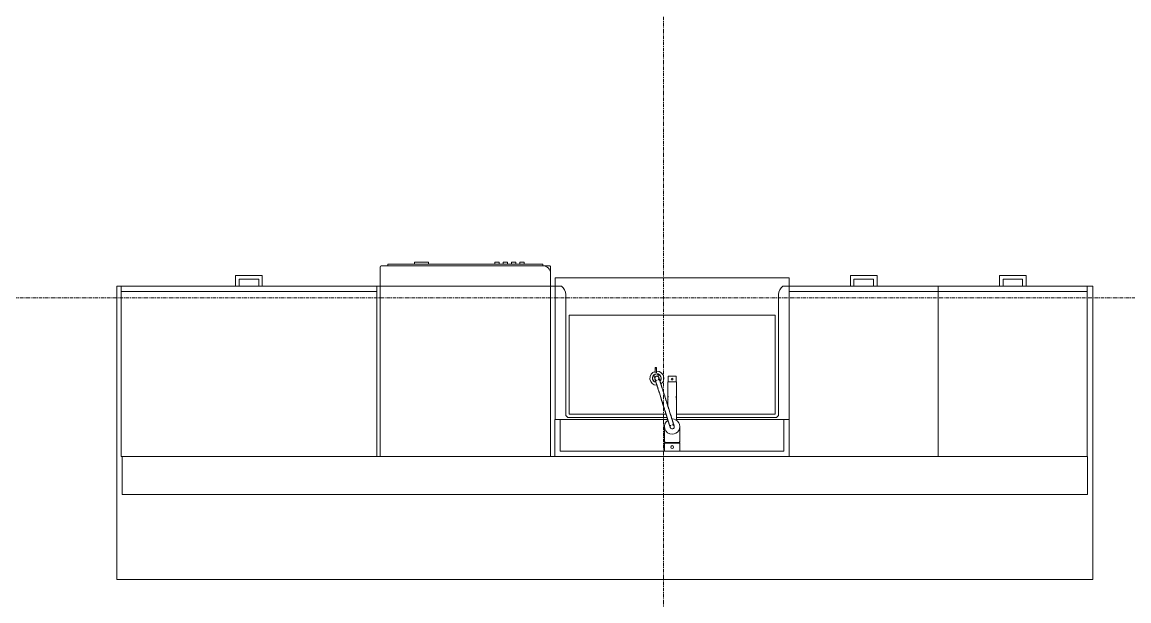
# Model space of a CAD drawing. Header units: inches. Extents: x -4235 to -464, y 9767 to 12347.
# Drawn here: x -2263.7 to -2107.7, y 10124.4 to 10206 of the extents above; entities that cross this region are included whole.
import ezdxf

# ---------------------------------------------------------------- set-up
doc = ezdxf.new("R2010")
doc.units = ezdxf.units.IN
doc.header["$MEASUREMENT"] = 0
doc.linetypes.add('Grid Line 1_2_', pattern=[0.875, 0.5, -0.125, 0.125, -0.125])
for name, color, linetype, lineweight in [('0-1', 170, 'Continuous', 5), ('0-2', 10, 'Continuous', 9), ('A-WALL-3', 10, 'Continuous', 9), ('A-WALL-4', 254, 'Continuous', 9), ('A-WALL-6', 113, 'Continuous', 9), ('P-SANR-FIXT-1', 7, 'Continuous', 9), ('P-SANR-FIXT-2', 254, 'Continuous', 9), ('Q-CASE-1', 254, 'Continuous', 9), ('Q-CASE-2', 7, 'Continuous', 9), ('Q-CASE-4', 10, 'Continuous', 9), ('Q-SPCQ-1', 7, 'Continuous', 9), ('Q-SPCQ-2', 10, 'Continuous', 9), ('Q-SPCQ-3', 254, 'Continuous', 9), ('S-GRID-1', 1, 'Grid Line 1_2_', 9)]:
    doc.layers.add(name, color=color, linetype=linetype, lineweight=lineweight)

# ---------------------------------------------------------------- blocks, each defined once
blk = doc.blocks.new('Dishwasher_15404 - 34_ counter-V240-BACKGROUND - 3RD FLOOR')
at = {"layer": 'Q-SPCQ-1'}
for p, q in [((26.68, 0), (24, 0)), ((26.87, -22.93), (26.87, -0.2)), ((27.12, -1.09), (26.87, -1.09)), ((27.12, -1.09), (27.12, -22.91)), ((27.37, -4.82), (27.12, -4.82)), ((27.37, -4.82), (27.37, -5.81)), ((27.37, -5.81), (27.37, -6.79)), ((27.12, -6.79), (27.37, -6.79)), ((27.37, -16.15), (27.12, -16.15)), ((27.12, -16.74), (27.37, -16.74)), ((27.37, -16.15), (27.37, -16.74)), ((27.37, -17.33), (27.12, -17.33)), ((27.12, -17.92), (27.37, -17.92)), ((27.37, -18.51), (27.12, -18.51)), ((27.37, -17.33), (27.37, -17.92)), ((27.37, -18.51), (27.37, -19.1)), ((27.12, -19.1), (27.37, -19.1)), ((27.37, -19.69), (27.12, -19.69)), ((27.37, -19.69), (27.37, -20.28)), ((27.12, -20.28), (27.37, -20.28)), ((27.12, -22.91), (26.87, -22.91)), ((26.87, -23.8), (26.87, -22.93)), ((24, -24), (25.8, -24)), ((25.8, -24), (26.68, -24))]:
    blk.add_line(p, q, dxfattribs=at)
for centre, radius, start, end in [((26.68, -0.2), 0.197, 360, 90), ((26.68, -0.2), 0.197, 15, 90), ((25.8, -22.93), 1.07, 270, 0), ((26.68, -23.8), 0.197, 270, 0)]:
    blk.add_arc(centre, radius, start, end, dxfattribs=at)
at = {"layer": 'Q-SPCQ-2'}
blk.add_line((0, 0), (0, -24), dxfattribs=at)
blk.add_line((0, 0), (0, -24), dxfattribs=at)
blk.add_line((0, 0), (0, -24), dxfattribs=at)
blk.add_line((0, 0), (0, -24), dxfattribs=at)
at = {"layer": 'Q-SPCQ-3'}
for p, q in [((24, 0), (0, 0)), ((0, -24), (24, -24))]:
    blk.add_line(p, q, dxfattribs=at)
blk = doc.blocks.new('Vanity Cabinet-Double Door - 33_-V247-BACKGROUND - 3RD FLOOR')
at = {"layer": 'Q-CASE-1'}
for p, q in [((-15.76, -5.17), (-15.76, 0)), ((-15.76, 0), (-15.76, -5.17)), ((17.24, 0), (17.24, -5.2)), ((17.24, -5.2), (17.24, 0)), ((-15.01, -0.75), (-15.01, -5.2)), ((-0.34, -0.75), (-15.01, -0.75)), ((16.49, -0.75), (1.82, -0.75)), ((16.49, -5.16), (16.49, -0.75))]:
    blk.add_line(p, q, dxfattribs=at)
at = {"layer": 'Q-CASE-4'}
for p, q in [((-15.76, 0), (17.24, 0)), ((17.24, 0), (-15.76, 0)), ((17.24, 0), (-15.76, 0))]:
    blk.add_line(p, q, dxfattribs=at)
blk = doc.blocks.new('Base Cabinet 3 Drawer 230 - Base Cabinet 3 Drawer 230 21_-V242-BACKGROUND - 3RD FLOOR')
at = {"layer": 'Q-CASE-1'}
for p, q in [((-9.76, -23.25), (-9.76, 0)), ((-9.76, 0), (11.24, 0)), ((11.24, 0), (11.24, -23.25)), ((-9.76, -23.25), (-9.76, -24)), ((11.24, -23.25), (-9.76, -23.25)), ((11.24, -24), (11.24, -23.25)), ((-9.76, -24), (11.24, -24)), ((-1.14, -24), (-0.64, -24)), ((2.61, -24), (2.11, -24))]:
    blk.add_line(p, q, dxfattribs=at)
at = {"layer": 'Q-CASE-2'}
for p, q in [((-1.14, -24), (-1.14, -25.5)), ((-0.64, -25), (-0.64, -24)), ((2.11, -24), (2.11, -25)), ((2.61, -25.5), (2.61, -24)), ((-1.14, -25.5), (2.61, -25.5)), ((2.11, -25), (-0.64, -25))]:
    blk.add_line(p, q, dxfattribs=at)
at = {"layer": 'Q-CASE-4'}
for p, q in [((-1.14, -24), (-0.64, -24)), ((-1.14, -24), (-0.64, -24)), ((2.61, -24), (2.11, -24)), ((2.61, -24), (2.11, -24))]:
    blk.add_line(p, q, dxfattribs=at)
blk = doc.blocks.new('Base Cabinet 3 Drawer 230 - Base Cabinet 3 Drawer 230 36_-2567957-BACKGROUND - 3RD FLOOR')
at = {"layer": 'Q-CASE-1'}
for p, q in [((-17.26, -23.25), (-17.26, 0)), ((-17.26, 0), (18.74, 0)), ((18.74, 0), (18.74, -23.25)), ((-17.26, -23.25), (-17.26, -24)), ((18.74, -23.25), (-17.26, -23.25)), ((18.74, -24), (18.74, -23.25)), ((-17.26, -24), (18.74, -24)), ((-1.14, -24), (-0.64, -24)), ((2.61, -24), (2.11, -24))]:
    blk.add_line(p, q, dxfattribs=at)
at = {"layer": 'Q-CASE-2'}
for p, q in [((-1.14, -24), (-1.14, -25.5)), ((-0.64, -25), (-0.64, -24)), ((2.11, -24), (2.11, -25)), ((2.61, -25.5), (2.61, -24)), ((-1.14, -25.5), (2.61, -25.5)), ((2.11, -25), (-0.64, -25))]:
    blk.add_line(p, q, dxfattribs=at)
at = {"layer": 'Q-CASE-4'}
for p, q in [((-1.14, -24), (-0.64, -24)), ((-1.14, -24), (-0.64, -24)), ((2.61, -24), (2.11, -24)), ((2.61, -24), (2.11, -24))]:
    blk.add_line(p, q, dxfattribs=at)
blk = doc.blocks.new('kitchen_faucet_14143 - kitchen_faucet_14143-V259-BACKGROUND - 3RD FLOOR')
at = {"layer": 'P-SANR-FIXT-1'}
for p, q in [((-6.3, 0.57), (-7.09, 0.57)), ((-7.09, -0.57), (-7.09, 0.57)), ((-0.9, 0.59), (-6.3, 0.59)), ((-6.3, 0.51), (-6.3, 0.59)), ((-6.3, 0.42), (-6.3, 0.5)), ((-6.3, 0.3), (-6.3, 0.4)), ((-6.3, 0.29), (-6.3, 0.15)), ((-6.3, 0.15), (-6.3, 0.29)), ((-6.3, 0.15), (-6.3, -0.15)), ((-6.3, -0.15), (-6.3, 0.15)), ((-3.97, 0.59), (-4.89, 0.59)), ((2.26, 1.08), (0, 1.08)), ((2.34, 1.02), (2.1, 1.02)), ((2.26, 1.08), (2.26, -1.08)), ((3.44, 1.08), (2.34, 1.08)), ((2.34, -1.08), (2.34, 1.08)), ((3.44, 1.08), (3.44, -1.08)), ((-7.09, -0.57), (-6.3, -0.57)), ((-6.3, -0.15), (-6.3, -0.29)), ((-6.3, -0.4), (-6.3, -0.15)), ((-6.3, -0.5), (-6.3, -0.42)), ((-6.3, -0.59), (-6.3, -0.57)), ((-6.3, -0.59), (-2.83, -0.59)), ((-4.89, -0.59), (-3.97, -0.59)), ((-0.94, -0.59), (-0.9, -0.59)), ((0, -1.08), (2.26, -1.08)), ((2.1, -1.02), (2.34, -1.02)), ((2.34, -1.08), (3.44, -1.08)), ((-7.58, -2.2), (-8.24, -2.2)), ((-8.24, -2.4), (-7.58, -2.4)), ((-7.41, -2.04), (-6.99, -1.91)), ((-6.81, -2.46), (-7.23, -2.59))]:
    blk.add_line(p, q, dxfattribs=at)
at = {"layer": 'P-SANR-FIXT-1', "flags": 128}
for points in [[(-0.06, 0.29), (-0.07, 0.29), (-0.07, 0.29), (-0.07, 0.29), (-0.07, 0.29), (-0.07, 0.29), (-0.08, 0.28), (-0.08, 0.28), (-0.09, 0.28), (-0.1, 0.28), (-0.1, 0.28), (-0.11, 0.27), (-0.26, 0.23), (-0.28, 0.22), (-0.3, 0.22), (-0.46, 0.16), (-0.49, 0.16), (-0.51, 0.15), (-0.54, 0.14), (-0.57, 0.13), (-0.6, 0.12), (-0.63, 0.11), (-0.66, 0.1), (-0.69, 0.09), (-0.72, 0.08), (-0.75, 0.07), (-0.78, 0.06), (-0.82, 0.05), (-0.85, 0.04), (-0.89, 0.03), (-0.92, 0.02), (-0.96, 0.01), (-1, 0), (-1.04, -0.02), (-1.07, -0.03), (-1.11, -0.04), (-1.15, -0.05), (-1.2, -0.07), (-1.24, -0.08), (-1.28, -0.09), (-1.32, -0.11), (-1.37, -0.12), (-1.41, -0.14), (-1.46, -0.15), (-1.5, -0.16), (-1.55, -0.18), (-1.6, -0.19), (-1.65, -0.21), (-1.69, -0.23), (-1.74, -0.24), (-1.79, -0.26), (-2.49, -0.48), (-2.55, -0.5), (-2.61, -0.51), (-2.67, -0.53), (-2.72, -0.55), (-2.78, -0.57), (-2.84, -0.59), (-2.9, -0.61), (-2.96, -0.62), (-3.02, -0.64), (-3.08, -0.66), (-3.14, -0.68), (-3.19, -0.7), (-3.25, -0.72), (-3.31, -0.74), (-3.37, -0.76), (-3.43, -0.77), (-3.49, -0.79), (-3.55, -0.81), (-3.61, -0.83), (-3.67, -0.85), (-3.73, -0.87), (-3.79, -0.89), (-3.85, -0.91), (-3.91, -0.92), (-3.97, -0.94), (-4.03, -0.96), (-4.09, -0.98), (-4.15, -1), (-4.21, -1.02), (-4.26, -1.04), (-4.32, -1.05), (-4.94, -1.25), (-4.99, -1.27), (-5.04, -1.28), (-5.09, -1.3), (-5.15, -1.31), (-5.2, -1.33), (-5.44, -1.41), (-5.48, -1.42), (-5.53, -1.43), (-5.57, -1.45), (-5.62, -1.46), (-5.66, -1.48), (-5.7, -1.49), (-5.75, -1.5), (-5.79, -1.52), (-5.83, -1.53), (-5.87, -1.54), (-5.91, -1.56), (-5.95, -1.57), (-5.99, -1.58), (-6.02, -1.59), (-6.06, -1.6), (-6.1, -1.61), (-6.13, -1.63), (-6.17, -1.64), (-6.2, -1.65), (-6.23, -1.66), (-6.26, -1.67), (-6.3, -1.68), (-6.33, -1.69), (-6.36, -1.7), (-6.38, -1.71), (-6.41, -1.71), (-6.44, -1.72), (-6.47, -1.73), (-6.49, -1.74), (-6.52, -1.75), (-6.54, -1.76), (-6.57, -1.76), (-6.59, -1.77), (-6.61, -1.78), (-6.63, -1.78), (-6.65, -1.79), (-6.67, -1.8), (-6.69, -1.8), (-6.71, -1.81), (-6.73, -1.81), (-6.74, -1.82), (-6.76, -1.82), (-6.77, -1.83), (-6.79, -1.83), (-6.8, -1.84), (-6.81, -1.84), (-6.83, -1.84), (-6.84, -1.85), (-6.85, -1.85), (-6.86, -1.85), (-6.87, -1.86), (-6.87, -1.86), (-6.88, -1.86), (-6.89, -1.86), (-6.89, -1.87), (-6.9, -1.87), (-6.9, -1.87), (-6.9, -1.87), (-6.91, -1.87), (-6.91, -1.87), (-6.91, -1.87)], [(0.27, 0.18), (0.21, 0.23), (0.15, 0.28), (0.08, 0.3), (0, 0.3), (-0.08, 0.28), (-0.15, 0.25), (-0.2, 0.2), (-0.24, 0.13), (-0.27, 0.06), (-0.27, -0.02)], [(-0.22, -0.16), (-0.17, -0.22), (-0.1, -0.26), (-0.03, -0.28), (0.05, -0.29), (0.13, -0.27), (0.19, -0.23), (0.25, -0.18), (0.29, -0.12), (0.31, -0.04), (0.32, 0.03), (0.3, 0.11), (0.27, 0.18)], [(0.11, -0.27), (0.11, -0.27), (0.11, -0.27), (0.11, -0.28), (0.11, -0.28), (0.1, -0.28), (0.1, -0.28), (0.09, -0.28), (0.09, -0.28), (0.08, -0.28), (0.07, -0.29), (0.06, -0.29), (-0.08, -0.34), (-0.1, -0.34), (-0.12, -0.35), (-0.14, -0.35), (-0.16, -0.36), (-0.18, -0.37), (-0.2, -0.37), (-0.23, -0.38), (-0.25, -0.39), (-0.27, -0.4), (-0.3, -0.4), (-0.32, -0.41), (-0.35, -0.42), (-0.38, -0.43), (-0.41, -0.44), (-0.44, -0.45), (-0.46, -0.46), (-0.5, -0.47), (-0.53, -0.48), (-0.56, -0.49), (-0.59, -0.5), (-0.62, -0.51), (-0.66, -0.52), (-0.69, -0.53), (-0.73, -0.54), (-0.77, -0.55), (-0.8, -0.56), (-0.84, -0.58), (-0.88, -0.59), (-0.92, -0.6), (-0.96, -0.61), (-1, -0.63), (-1.04, -0.64), (-1.08, -0.65), (-1.13, -0.67), (-1.17, -0.68), (-1.22, -0.69), (-1.26, -0.71), (-1.31, -0.72), (-1.35, -0.74), (-1.4, -0.75), (-1.45, -0.77), (-1.5, -0.78), (-1.54, -0.8), (-1.59, -0.81), (-1.64, -0.83), (-1.69, -0.84), (-1.75, -0.86), (-1.8, -0.88), (-1.85, -0.89), (-1.9, -0.91), (-1.96, -0.93), (-2.01, -0.94), (-2.06, -0.96), (-2.12, -0.98), (-2.18, -1), (-2.23, -1.01), (-2.29, -1.03), (-2.34, -1.05), (-2.4, -1.07), (-2.46, -1.09), (-2.52, -1.1), (-2.57, -1.12), (-2.63, -1.14), (-2.69, -1.16), (-2.75, -1.18), (-2.81, -1.2), (-2.87, -1.21), (-2.93, -1.23), (-2.99, -1.25), (-3.05, -1.27), (-3.1, -1.29), (-3.16, -1.31), (-3.22, -1.33), (-3.28, -1.35), (-3.34, -1.37), (-3.4, -1.38), (-3.46, -1.4), (-3.52, -1.42), (-3.58, -1.44), (-3.64, -1.46), (-3.7, -1.48), (-3.76, -1.5), (-3.82, -1.52), (-3.88, -1.53), (-3.94, -1.55), (-4, -1.57), (-4.05, -1.59), (-4.11, -1.61), (-4.74, -1.8), (-4.79, -1.82), (-4.84, -1.84), (-4.89, -1.85), (-4.94, -1.87), (-4.99, -1.89), (-5.22, -1.96), (-5.27, -1.97), (-5.32, -1.99), (-5.36, -2), (-5.41, -2.02), (-5.45, -2.03), (-5.49, -2.04), (-5.54, -2.06), (-5.58, -2.07), (-5.62, -2.08), (-5.66, -2.1), (-5.7, -2.11), (-5.74, -2.12), (-5.78, -2.13), (-5.82, -2.15), (-5.85, -2.16), (-5.89, -2.17), (-5.93, -2.18), (-5.96, -2.19), (-6, -2.2), (-6.03, -2.21), (-6.06, -2.22), (-6.09, -2.23), (-6.13, -2.24), (-6.16, -2.25), (-6.19, -2.26), (-6.21, -2.27), (-6.24, -2.28), (-6.27, -2.29), (-6.3, -2.3), (-6.32, -2.3), (-6.35, -2.31), (-6.37, -2.32), (-6.39, -2.33), (-6.42, -2.33), (-6.44, -2.34), (-6.46, -2.35), (-6.48, -2.35), (-6.5, -2.36), (-6.52, -2.37), (-6.54, -2.37), (-6.55, -2.38), (-6.57, -2.38), (-6.59, -2.39), (-6.6, -2.39), (-6.61, -2.4), (-6.63, -2.4), (-6.64, -2.41), (-6.65, -2.41), (-6.66, -2.41), (-6.67, -2.42), (-6.68, -2.42), (-6.69, -2.42), (-6.7, -2.42), (-6.7, -2.43), (-6.71, -2.43), (-6.72, -2.43), (-6.72, -2.43), (-6.72, -2.43), (-6.73, -2.43), (-6.73, -2.43), (-6.73, -2.43), (-6.73, -2.43)], [(-6.56, -2), (-6.61, -1.94), (-6.67, -1.9), (-6.74, -1.87), (-6.82, -1.86), (-6.9, -1.87), (-6.97, -1.9), (-7.03, -1.94), (-7.08, -2), (-7.1, -2.08), (-7.11, -2.15)], [(-7.11, -2.15), (-7.1, -2.23), (-7.08, -2.3), (-7.03, -2.36), (-6.97, -2.41), (-6.9, -2.44), (-6.82, -2.45), (-6.74, -2.44), (-6.67, -2.41), (-6.61, -2.36), (-6.56, -2.3), (-6.53, -2.23), (-6.52, -2.15)]]:
    blk.add_lwpolyline(points, dxfattribs=at)
at = {"layer": 'P-SANR-FIXT-1'}
for centre, radius, start, end in [((-6.69, 0), 0.118, 0, 180), ((-6.69, 0), 0.118, 180, 360), ((0, 0), 1.08, 360, 180), ((0, 0), 1.08, 180, 182.3811), ((0, 0), 1.08, 212.5288, 360), ((2.88, 0), 0.197, 0, 180), ((-6.83, -2.16), 0.984, 34.6289, 180), ((-6.83, -2.16), 0.63, 45, 180), ((2.88, 0), 0.197, 180, 360), ((-6.83, -2.16), 0.984, 180, 183.6246), ((-6.83, -2.16), 0.984, 195, 360), ((-6.83, -2.16), 0.63, 180, 349.6916), ((-6.83, -2.16), 0.591, 168.6397, 180), ((-6.83, -2.16), 0.591, 180, 227.1165), ((-6.83, -2.16), 0.591, 47.2269, 168.6397), ((-6.83, -2.16), 0.591, 227.1165, 345.2352)]:
    blk.add_arc(centre, radius, start, end, dxfattribs=at)
for centre, major_axis, ratio, start_param, end_param in [((-3.97, 0), (0, 0.591), 0.906308, 6.021386, 6.806784), ((-3.97, 0), (0, 0.591), 0.906308, 2.617994, 3.403392), ((-8.24, -2.3), (0, 0.0984), 0.984808, 4.712389, 7.853982), ((-8.24, -2.3), (0, 0.0984), 0.984808, 1.570796, 4.712389)]:
    blk.add_ellipse(centre, major_axis=major_axis, ratio=ratio, start_param=start_param, end_param=end_param, dxfattribs=at)
blk = doc.blocks.new('Stainless Steel Farmhous Kitchen Sink - Stainless Steel Farmhous Kitchen Sink-2443921-BACKGROUND - 3RD FLOOR')
at = {"layer": 'P-SANR-FIXT-1'}
for p, q in [((-31, -16.96), (-31, -3)), ((-31, -3), (-17.08, -3)), ((-15.65, -3), (-2, -3)), ((-2, -3), (-2, -16.96)), ((-2, -16.96), (-31, -16.96)), ((-33, -21.04), (-33, -22.2)), ((0, -22.2), (0, -21.04)), ((-33, -22.2), (0, -22.2))]:
    blk.add_line(p, q, dxfattribs=at)
at = {"layer": 'P-SANR-FIXT-2'}
for p, q in [((-17.09, -2.25), (-33, -2.25)), ((-33, -2.25), (-33, -21.04)), ((0, -2.25), (-15.89, -2.25)), ((0, -21.04), (0, -2.25))]:
    blk.add_line(p, q, dxfattribs=at)
blk = doc.blocks.new('CTR - 1st Phase - Unit Layouts_rvt-2-BACKGROUND - 3RD FLOOR')
at = {"layer": 'A-WALL-3'}
for p, q in [((-2213.21, 10144.82), (-2249.58, 10144.82)), ((-2249.58, 10139.45), (-2249.58, 10144.82)), ((-2189.21, 10144.82), (-2213.21, 10144.82)), ((-2188.58, 10144.82), (-2189.21, 10144.82)), ((-2155.58, 10144.82), (-2188.58, 10144.82)), ((-2113.58, 10144.82), (-2155.58, 10144.82)), ((-2113.58, 10144.82), (-2113.58, 10139.45)), ((-2249.58, 10139.45), (-2113.58, 10139.45))]:
    blk.add_line(p, q, dxfattribs=at)
at = {"layer": 'A-WALL-4'}
for p, q in [((-2249.58, 10144.82), (-2113.58, 10144.82)), ((-2249.58, 10144.82), (-2249.58, 10139.45)), ((-2113.58, 10144.82), (-2113.58, 10139.45)), ((-2113.58, 10139.45), (-2249.58, 10139.45))]:
    blk.add_line(p, q, dxfattribs=at)
at = {"layer": 'A-WALL-6'}
for p, q in [((-2187.68, 10168.82), (-2250.33, 10168.82)), ((-2250.33, 10168.82), (-2250.33, 10127.45)), ((-2250.33, 10127.45), (-2250.33, 10168.82)), ((-2250.33, 10168.82), (-2187.68, 10168.82)), ((-2112.8, 10168.82), (-2156.49, 10168.82)), ((-2156.49, 10168.82), (-2112.8, 10168.82)), ((-2112.8, 10127.45), (-2112.8, 10168.82)), ((-2112.8, 10168.82), (-2112.8, 10127.45)), ((-2187.08, 10150.78), (-2187.08, 10167.63)), ((-2187.08, 10167.63), (-2187.08, 10150.78)), ((-2157.08, 10167.63), (-2157.08, 10150.78)), ((-2157.08, 10150.78), (-2157.08, 10167.63)), ((-2172.78, 10150.28), (-2186.58, 10150.28)), ((-2186.58, 10150.28), (-2172.78, 10150.28)), ((-2157.58, 10150.28), (-2171.5, 10150.28)), ((-2171.5, 10150.28), (-2157.58, 10150.28)), ((-2250.33, 10127.45), (-2112.8, 10127.45)), ((-2112.8, 10127.45), (-2250.33, 10127.45))]:
    blk.add_line(p, q, dxfattribs=at)
for centre, radius, start, end in [((-2188.58, 10167.63), 1.5, 0, 52.7802), ((-2188.58, 10167.63), 1.5, 0, 52.7802), ((-2155.58, 10167.63), 1.5, 127.2198, 180), ((-2155.58, 10167.63), 1.5, 127.2198, 180), ((-2186.58, 10150.78), 0.5, 180, 270), ((-2186.58, 10150.78), 0.5, 180, 210), ((-2186.58, 10150.78), 0.5, 210, 225), ((-2186.58, 10150.78), 0.5, 225, 240), ((-2186.58, 10150.78), 0.5, 240, 270), ((-2157.58, 10150.78), 0.5, 270, 0), ((-2157.58, 10150.78), 0.5, 270, 0)]:
    blk.add_arc(centre, radius, start, end, dxfattribs=at)
at = {"layer": '0-2'}
for name, p, rotation in [('Dishwasher_15404 - 34_ counter-V240-BACKGROUND - 3RD FLOOR', (-2213.21, 10144.82), 90.00000000013462), ('Base Cabinet 3 Drawer 230 - Base Cabinet 3 Drawer 230 36_-2567957-BACKGROUND - 3RD FLOOR', (-2230.97, 10144.82), 180), ('Stainless Steel Farmhous Kitchen Sink - Stainless Steel Farmhous Kitchen Sink-2443921-BACKGROUND - 3RD FLOOR', (-2188.58, 10147.78), 180), ('Base Cabinet 3 Drawer 230 - Base Cabinet 3 Drawer 230 21_-V242-BACKGROUND - 3RD FLOOR', (-2144.35, 10144.82), 180), ('Base Cabinet 3 Drawer 230 - Base Cabinet 3 Drawer 230 21_-V242-BACKGROUND - 3RD FLOOR', (-2123.35, 10144.82), 180), ('kitchen_faucet_14143 - kitchen_faucet_14143-V259-BACKGROUND - 3RD FLOOR', (-2172.08, 10149.02), 269.999999999997), ('Vanity Cabinet-Double Door - 33_-V247-BACKGROUND - 3RD FLOOR', (-2171.35, 10144.82), 180)]:
    blk.add_blockref(name, p, dxfattribs=dict(at, rotation=rotation))

msp = doc.modelspace()

# ---------------------------------------------------------------- linework, layer by layer
at = {"layer": 'S-GRID-1'}
for p, q in [((-2173.32, 9836.18), (-2173.32, 12297.93)), ((-464.45, 10167.19), (-4185.7, 10167.19))]:
    msp.add_line(p, q, dxfattribs=at)

# ---------------------------------------------------------------- block references
at = {"layer": '0-1'}
msp.add_blockref('CTR - 1st Phase - Unit Layouts_rvt-2-BACKGROUND - 3RD FLOOR', (0, 0), dxfattribs=at)

doc.saveas('drawing.dxf')
